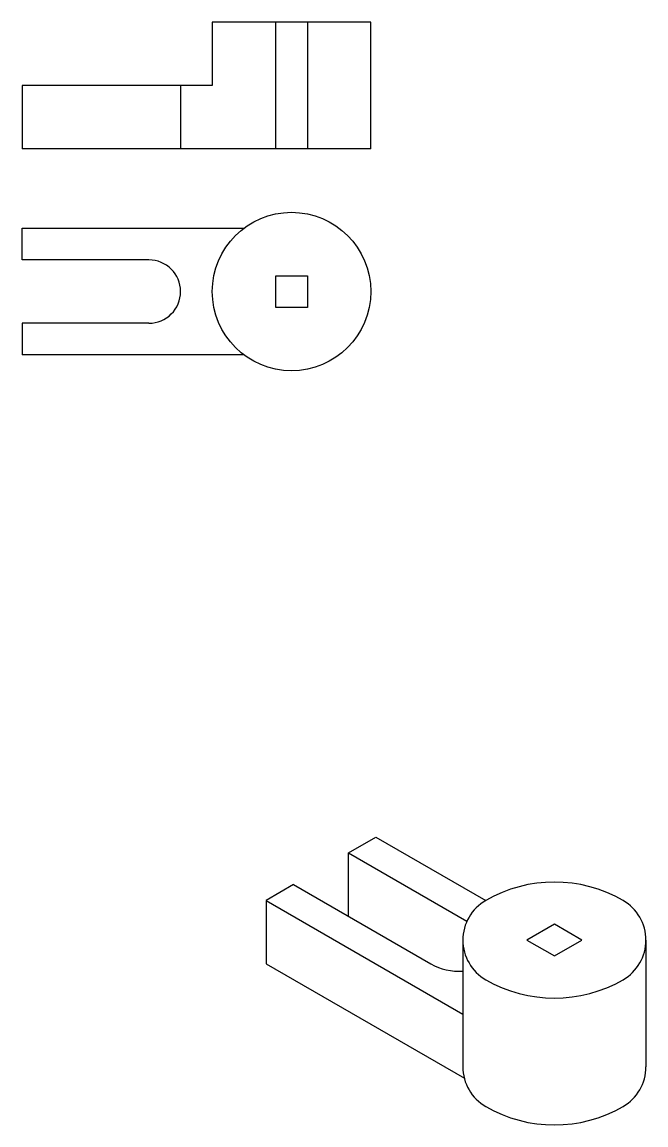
# Model space of a CAD drawing. Header units: millimetres. Extents: x 2562 to 2660, y 2276 to 2450.
import ezdxf

# ---------------------------------------------------------------- set-up
doc = ezdxf.new("R2010")
doc.units = ezdxf.units.MM

msp = doc.modelspace()

# ---------------------------------------------------------------- linework, layer by layer
for p, q in [((2616.94, 2450.09), (2591.94, 2450.09)), ((2591.94, 2450.09), (2591.94, 2440.09)), ((2601.94, 2430.09), (2601.94, 2450.09)), ((2606.94, 2450.09), (2606.94, 2430.09)), ((2616.94, 2430.09), (2616.94, 2450.09)), ((2591.94, 2440.09), (2561.94, 2440.09)), ((2561.94, 2440.09), (2561.94, 2430.09)), ((2586.94, 2440.09), (2586.94, 2430.09)), ((2616.94, 2430.09), (2561.94, 2430.09)), ((2561.94, 2412.59), (2561.94, 2417.59)), ((2561.94, 2417.59), (2596.94, 2417.59)), ((2581.94, 2412.59), (2561.94, 2412.59)), ((2601.94, 2405.09), (2601.94, 2410.09)), ((2601.94, 2410.09), (2606.94, 2410.09)), ((2606.94, 2410.09), (2606.94, 2407.59)), ((2606.94, 2407.59), (2606.94, 2405.09)), ((2606.94, 2405.09), (2601.94, 2405.09)), ((2581.94, 2402.59), (2561.94, 2402.59)), ((2561.94, 2402.59), (2561.94, 2397.59)), ((2596.94, 2397.59), (2561.94, 2397.59)), ((2613.42, 2319.06), (2617.75, 2321.56)), ((2617.75, 2321.56), (2635.07, 2311.56)), ((2613.42, 2309.06), (2613.42, 2319.06)), ((2613.42, 2319.06), (2632.1, 2308.27)), ((2604.76, 2314.06), (2600.43, 2311.56)), ((2604.76, 2314.06), (2626.41, 2301.56)), ((2600.43, 2311.56), (2631.46, 2293.64)), ((2600.43, 2311.56), (2600.43, 2301.56)), ((2645.9, 2307.81), (2641.57, 2305.31)), ((2650.23, 2305.31), (2645.9, 2307.81)), ((2631.46, 2305.31), (2631.46, 2285.31)), ((2641.57, 2305.31), (2645.9, 2302.81)), ((2645.9, 2302.81), (2650.23, 2305.31)), ((2660.33, 2305.31), (2660.33, 2285.31)), ((2600.43, 2301.56), (2631.69, 2283.51))]:
    msp.add_line(p, q)
msp.add_circle((2604.44, 2407.59), 12.5)
for centre, radius, start, end in [((2581.94, 2407.59), 5, 270, 90), ((2645.9, 2292.81), 21.65, 60, 120), ((2638.68, 2305.31), 7.22, 120, 240), ((2653.11, 2305.31), 7.22, 300, 60), ((2630.74, 2309.06), 8.66, 240, 274.7802), ((2645.9, 2317.81), 21.65, 240, 300), ((2638.68, 2285.31), 7.22, 180, 240), ((2653.11, 2285.31), 7.22, 300, 0), ((2645.9, 2297.81), 21.65, 240, 300)]:
    msp.add_arc(centre, radius, start, end)

doc.saveas('drawing.dxf')
